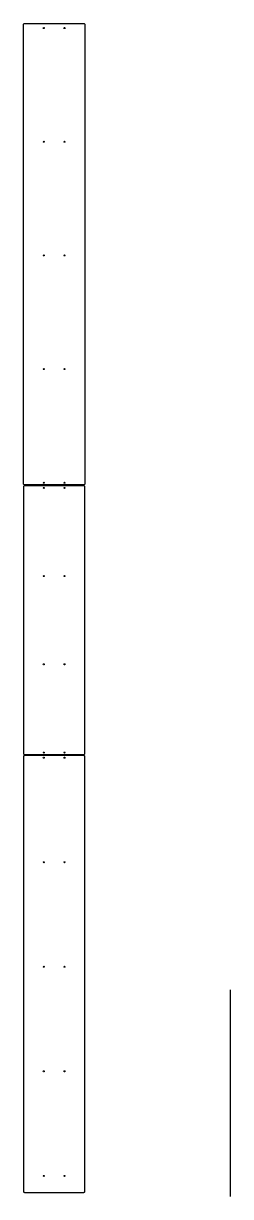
# Model space of a CAD drawing. Header units: millimetres. Extents: x 0 to 1000, y 0 to 5675.
import ezdxf

# ---------------------------------------------------------------- set-up
doc = ezdxf.new("R2010")
doc.units = ezdxf.units.MM
doc.layers.get('0').update_dxf_attribs({"linetype": 'CONTINUOUS'})

msp = doc.modelspace()

# ---------------------------------------------------------------- linework, layer by layer
msp.add_line((1000, 0), (1000, 1000))
for points in [[(5, 5675), (291, 5675, -0.4142136), (296, 5670), (296, 3448, -0.4142136), (291, 3443), (5, 3443, -0.4142136), (0, 3448), (0, 5670, -0.4142136)], [(291, 3438), (5, 3438, 0.4142136), (0, 3433), (0, 2143, 0.4142136), (5, 2138), (291, 2138, 0.4142136), (296, 2143), (296, 3433, 0.4142136)], [(291, 2133), (5, 2133, 0.4142136), (0, 2128), (0, 25, 0.4142136), (5, 20), (291, 20, 0.4142136), (296, 25), (296, 2128, 0.4142136)]]:
    msp.add_lwpolyline(points, format="xyb", close=True)
for centre in [(98, 5653), (198, 5653), (98, 5103), (198, 5103), (98, 4553), (198, 4553), (98, 4003), (198, 4003), (98, 3453), (98, 3428), (198, 3453), (198, 3428), (98, 3001.33), (198, 3001.33), (98, 2574.67), (198, 2574.67), (98, 2148), (98, 2123), (198, 2148), (198, 2123), (98, 1617.25), (198, 1617.25), (98, 1111.5), (198, 1111.5), (98, 605.75), (198, 605.75), (98, 100), (198, 100)]:
    msp.add_circle(centre, 2.5)

doc.saveas('drawing.dxf')
